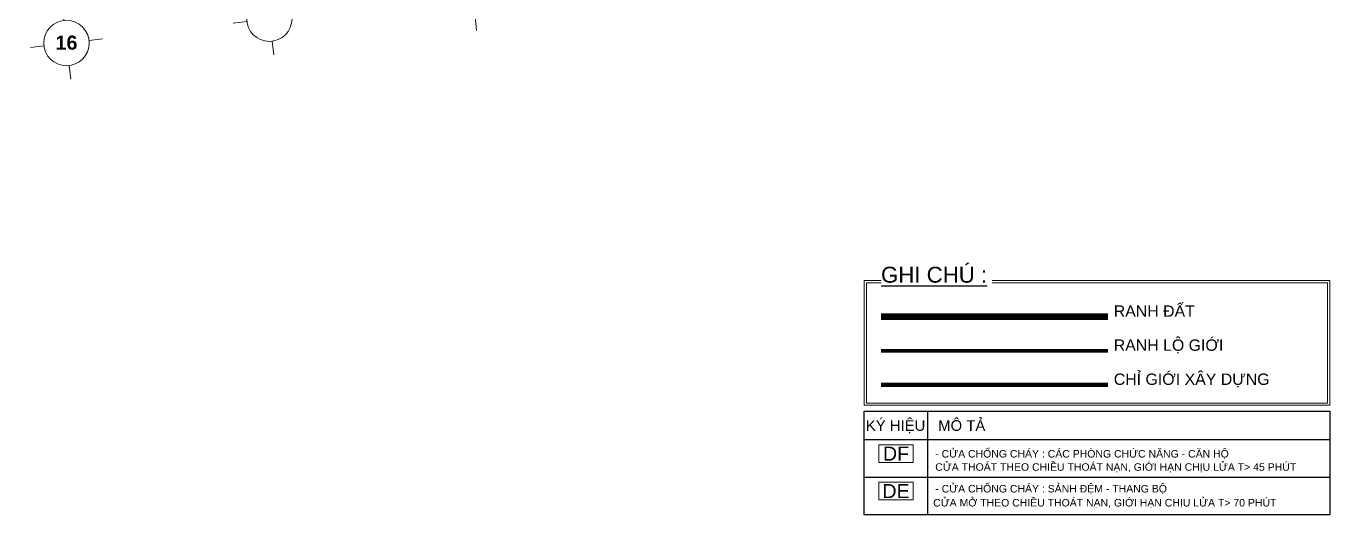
# Model space of a CAD drawing. Header units: millimetres. Extents: x -55734 to 116976, y -16290 to 119094.
# Drawn here: x 59557 to 116976, y -16290 to 5233 of the extents above; entities that cross this region are included whole.
import ezdxf
from ezdxf.enums import TextEntityAlignment as Align

# ---------------------------------------------------------------- set-up
doc = ezdxf.new("R2010")
doc.units = ezdxf.units.MM
doc.linetypes.add('HIDDEN2', pattern=[4.7625, 3.175, -1.5875])
doc.linetypes.add('PHANTOM', pattern=[63.5, 31.75, -6.35, 6.35, -6.35, 6.35, -6.35])
for name, color, linetype in [('CGXD', 5, 'HIDDEN2'), ('RD-AB', 4, 'PHANTOM'), ('RLG', 2, 'FENCELINE1')]:
    doc.layers.add(name, color=color, linetype=linetype)
for name, color, linetype, lineweight in [('DIM', 1, 'Continuous', 5), ('KH', 6, 'Continuous', 5), ('Y-GHI CHU PCCC$0$Z-CT1-GHI CHU TT$0$CHU-1', 7, 'Continuous', 9), ('Y-GHI CHU PCCC$0$Z-CT1-GHI CHU TT$0$KI-HIEU', 6, 'Continuous', 13)]:
    doc.layers.add(name, color=color, linetype=linetype, lineweight=lineweight)
doc.styles.add('Arial', font='arial_0.ttf', dxfattribs={"height": 476.25})
doc.styles.add('Arial_B', font='arialbd_0.ttf', dxfattribs={"height": 619.047619})
doc.styles.add('Y-GHI CHU PCCC$0$Arial', font='arial_0.ttf')
doc.styles.add('Y-GHI CHU PCCC$0$Z-CT1-GHI CHU TT$0$TA1', font='arial_0.ttf')
doc.linetypes.add('FENCELINE1', pattern='A,6.35,-2.54,[133,ltypeshp.shx,S=2.54,R=0,X=-2.54,Y=0],-2.54,25.4', length=36.83)

# ---------------------------------------------------------------- blocks, each defined once
blk = doc.blocks.new('Grid - FamilyAL-KH TRUC-550400-MẶT BẰNG HẦM 2')
at = {"layer": 'KH'}
for p, q in [((0, 7), (0, 4)), ((-8, -1), (-5, -1)), ((8, -1), (5, -1)), ((0, -9), (0, -6))]:
    blk.add_line(p, q, dxfattribs=at)
blk.add_circle((0, -1), 5, dxfattribs=at)
blk = doc.blocks.new('Y-GHI CHU PCCC$0$A$C53D4240F')
at = {"color": 8, "ltscale": 30}
blk.add_lwpolyline([(-267, -138), (267, -138), (267, 137), (-267, 137)], close=True, dxfattribs=at)
at = {"color": 8, "style": 'Y-GHI CHU PCCC$0$Arial'}
blk.add_text('DE', height=220, dxfattribs=at).set_placement((0, 0), align=Align.MIDDLE_CENTER)
blk = doc.blocks.new('Y-GHI CHU PCCC$0$A$C67775D76')
at = {"color": 8, "ltscale": 30}
blk.add_lwpolyline([(-267, -138), (267, -138), (267, 138), (-267, 138)], close=True, dxfattribs=at)
at = {"color": 8, "style": 'Y-GHI CHU PCCC$0$Arial'}
blk.add_text('DF', height=220, dxfattribs=at).set_placement((0, 0), align=Align.MIDDLE_CENTER)

msp = doc.modelspace()

# ---------------------------------------------------------------- linework, layer by layer
at = {"color": 8, "ltscale": 150}
for p, q in [((99273.5, -16289.7, 0), (99273.5, -11714.7, 0)), ((116975.8, -12989.7, 0), (96461, -12989.7, 0)), ((116975.8, -14639.7, 0), (96461, -14639.7, 0))]:
    msp.add_line(p, q, dxfattribs=at)
at = {"color": 8, "ltscale": 150, "elevation": 0}
msp.add_lwpolyline([(96461, -11714.7), (116975.8, -11714.7), (116975.8, -16289.7), (96461, -16289.7)], close=True, dxfattribs=at)
at = {"layer": 'CGXD', "ltscale": 200, "const_width": 200, "elevation": 0}
msp.add_lwpolyline([(107206.6, -10564.7), (97206.6, -10564.7)], dxfattribs=at)
at = {"layer": 'DIM', "elevation": 0}
for points in [[(102106.6, -5964.7), (116975.8, -5964.7), (116975.8, -11464.7), (96461, -11464.7), (96461, -5964.7), (97206.6, -5964.7)], [(102106.6, -6064.7), (116875.8, -6064.7), (116875.8, -11364.7), (96561, -11364.7), (96561, -6064.7), (97206.6, -6064.7)]]:
    msp.add_lwpolyline(points, dxfattribs=at)
at = {"layer": 'RD-AB', "ltscale": 30, "const_width": 300, "elevation": 0}
msp.add_lwpolyline([(107206.6, -7564.7), (97206.6, -7564.7)], dxfattribs=at)
at = {"layer": 'RLG', "ltscale": 50, "const_width": 150, "elevation": 0}
msp.add_lwpolyline([(107206.6, -9064.7), (97206.6, -9064.7)], dxfattribs=at)

# ---------------------------------------------------------------- block references
at = {"lineweight": 5, "rotation": 186.8306492592331}
for p, xscale, yscale, zscale in [((79231.6, 6428.3), 199.9999999999995, 199.9999999999995, 199.9999999999995), ((70295.5, 5357.9), 200.0000000000007, 200.0000000000007, 200.0000000000007), ((61359.4, 4287.5), 200.0000000000007, 200.0000000000007, 200.0000000000007)]:
    msp.add_blockref('Grid - FamilyAL-KH TRUC-550400-MẶT BẰNG HẦM 2', p, dxfattribs=dict(at, xscale=xscale, yscale=yscale, zscale=zscale))
at = {"layer": 'Y-GHI CHU PCCC$0$Z-CT1-GHI CHU TT$0$KI-HIEU', "color": 8, "xscale": 2.812500000000001, "yscale": 2.812500000000001, "zscale": 2.812500000000001}
for name, p in [('Y-GHI CHU PCCC$0$A$C67775D76', (97867.3, -13589.7, 0)), ('Y-GHI CHU PCCC$0$A$C53D4240F', (97867.3, -15239.7, 0))]:
    msp.add_blockref(name, p, dxfattribs=at)

# ---------------------------------------------------------------- texts
at = {"layer": 'CGXD', "ltscale": 200, "style": 'Arial'}
msp.add_text('CHỈ GIỚI XÂY DỰNG', height=500, dxfattribs=at).set_placement((107456.6, -10564.7, 0))
at = {"layer": 'KH', "insert": (61335.2, 4813.9), "char_height": 619.05, "width": 1116.488, "attachment_point": 2, "line_spacing_factor": 0.941778, "style": 'Arial_B'}
msp.add_mtext('16', dxfattribs=at)
at = {"layer": 'RD-AB', "ltscale": 20, "style": 'Arial'}
for s, height, p in [('%%UGHI CHÚ :', 700, (97206.6, -6064.7, 0)), ('RANH ĐẤT ', 500, (107456.6, -7564.7, 0))]:
    msp.add_text(s, height=height, dxfattribs=at).set_placement(p)
at = {"layer": 'RLG', "ltscale": 20, "style": 'Arial', "oblique": 360}
msp.add_text('RANH LỘ GIỚI ', height=500, dxfattribs=at).set_placement((107456.6, -9064.7, 0))
at = {"layer": 'Y-GHI CHU PCCC$0$Z-CT1-GHI CHU TT$0$CHU-1', "color": 8, "style": 'Y-GHI CHU PCCC$0$Z-CT1-GHI CHU TT$0$TA1'}
for s, height, p in [('KÝ HIỆU', 468.75, (96538.2, -12589, 0)), ('MÔ TẢ', 468.75, (99725.7, -12589, 0)), ('- CỬA CHỐNG CHÁY : CÁC PHÒNG CHỨC NĂNG - CĂN HỘ', 330, (99595.7, -13763.4, 0)), ('CỬA THOÁT THEO CHIỀU THOÁT NẠN, GIỚI HẠN CHỊU LỬA T> 45 PHÚT', 330, (99595.7, -14345.3, 0)), ('- CỬA CHỐNG CHÁY : SẢNH ĐỆM - THANG BỘ', 330, (99595.7, -15301.1, 0)), ('CỬA MỞ THEO CHIỀU THOÁT NẠN, GIỚI HẠN CHỊU LỬA T> 70 PHÚT', 330, (99505.3, -15918.4, 0))]:
    msp.add_text(s, height=height, dxfattribs=at).set_placement(p)

doc.saveas('drawing.dxf')
